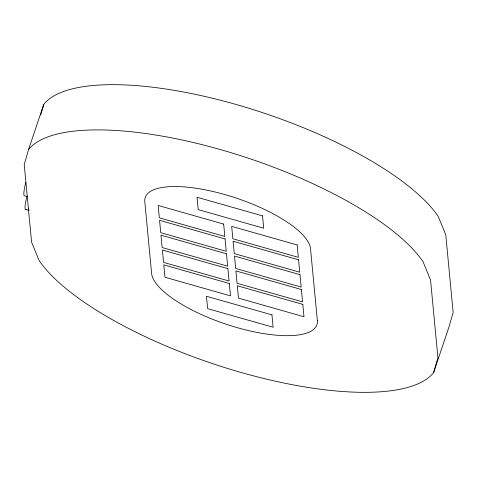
<?xml version="1.0" encoding="UTF-8"?>
<svg xmlns="http://www.w3.org/2000/svg" width="477" height="477" viewBox="0 0 477 477"><rect width="100%" height="100%" fill="white"/><g stroke="black" fill="none" stroke-linecap="round" stroke-linejoin="round"><path stroke-width="0.72" d="M28.554 149.581L24.22 164.553L31.595 242.173L39.096 260.514A214.298 70.119 18.6 0 0 241.672 372.632A214.298 70.119 18.6 0 0 433.593 372.644L448.815 327.419L453.15 312.447L445.774 234.827L438.268 216.486A214.298 70.119 18.6 0 0 235.698 104.368A214.298 70.119 18.6 0 0 43.777 104.356L28.554 149.581A214.298 70.119 18.6 0 1 220.475 149.593A214.298 70.119 18.6 0 1 423.051 261.712L430.552 280.047L437.928 357.672L433.593 372.644M40.676 115.052L43.777 104.356M27.38 196.613L24.309 195.737A17.1 2.331 -74.1 0 1 25.788 182.417M25.382 209.421L29.067 210.464M26.038 209.343A17.148 2.337 -74.1 0 1 26.968 196.16M28.739 209.421A17.148 2.337 -74.1 0 1 28.721 208.139M262.541 215.866L197.043 197.251L198.223 209.63L263.715 228.244L262.541 215.866M223.653 224.083L158.161 205.468L159.336 217.84L224.828 236.461L223.653 224.083M297.171 244.975L231.673 226.36L232.848 238.738L298.346 257.353L297.171 244.975M225.066 238.935L159.568 220.32L160.749 232.693L226.241 251.307L225.066 238.935M298.578 259.828L233.086 241.213L234.261 253.591L299.759 272.206L298.578 259.828M226.474 253.782L160.982 235.167L162.156 247.545L227.654 266.16L226.474 253.782M299.991 274.68L234.499 256.066L235.674 268.438L301.166 287.059L299.991 274.68M227.887 268.634L162.395 250.02L163.569 262.398L229.061 281.013L227.887 268.634M301.404 289.533L235.906 270.912L237.081 283.29L302.579 301.905L301.404 289.533M229.3 283.487L163.802 264.872L164.982 277.244L230.474 295.865L229.3 283.487M302.812 304.38L237.319 285.765L238.494 298.143L303.992 316.758L302.812 304.38M271.95 314.874L206.452 296.259L207.632 308.637L273.124 327.252L271.95 314.874M317.354 320.556L310.533 248.779A86.969 28.459 18.6 0 0 224.745 194.533A86.969 28.459 18.6 0 0 144.793 201.67L151.614 273.446A86.969 28.459 18.6 0 0 237.403 327.693A86.969 28.459 18.6 0 0 317.354 320.556"/></g></svg>
